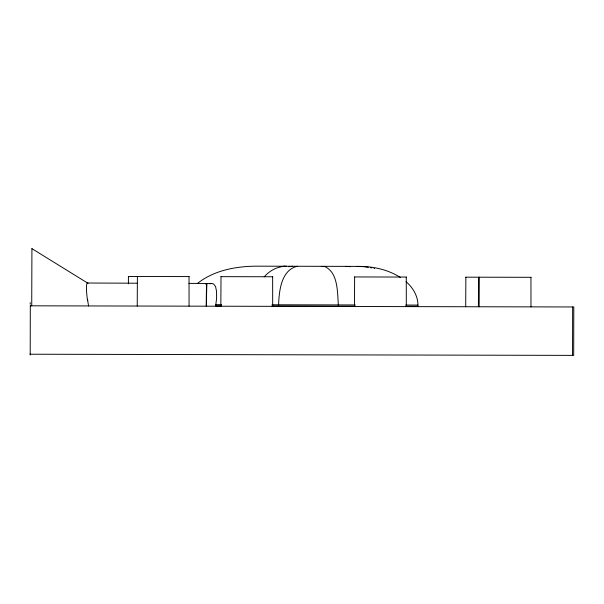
<?xml version="1.0" encoding="UTF-8"?>
<svg xmlns="http://www.w3.org/2000/svg" width="604" height="604" viewBox="0 0 604 604"><rect width="100%" height="100%" fill="white"/><g stroke="black" fill="none" stroke-linecap="round" stroke-linejoin="round"><path stroke-width="0.91" d="M30.2 355.107L30.2 353.823M30.2 304.167L30.2 302.672M338.421 306.137C337.394 293.325 338.519 271.74 324.069 266.319M405.76 306.281L417.923 306.303C418.421 296.911 413.196 287.731 406.062 281.728M572.539 355.378L572.645 306.968M31.725 305.82L31.921 248.621M128.395 283.85L128.433 276.458M137.229 306.047L137.387 276.481M220.845 306.22L221.004 276.655M354.473 306.507L354.631 276.942M465.707 306.741L465.865 277.176M478.398 306.772L478.557 277.206M479.146 306.772L479.304 277.206M205.458 284.144L205.519 283.45L206.84 283.472L206.319 306.19A16.21 0.483 -89.8 0 1 206.81 283.45M221.283 305.888L215.651 305.896L216.594 298.55L216.572 291.551L215.605 286.704L213.793 284.122L211.778 283.472L188.924 283.389M264.182 276.858C269.716 270.464 277.916 266.168 286.47 266.236M197.47 283.419C213.876 270.433 235.552 266.349 256.028 266.175L359.531 266.394C373.733 266.47 388.206 269.731 400.286 277.402M209.784 283.797L211.657 283.465M288.938 266.689L292.661 266.251M279.561 266.666L284.763 266.236M297.357 266.258C280.717 270.079 278.957 292.2 278.55 306.341M128.335 276.458L189.127 276.587M220.905 276.655L272.744 276.768M354.533 276.942L406.371 277.047M465.767 277.176L531.044 277.312M215.892 304.658L221.487 304.665M271.981 304.771L355.258 304.952M405.76 305.058L417.923 305.08M271.974 305.994L355.258 306.168M137.289 283.208L87.497 283.027A16.097 2.22 82.3 0 0 87.346 299.267M356.632 266.387L363.268 266.681M345.601 266.364L350.592 266.658M321.305 266.311L322.747 266.651M363.827 266.734L368.334 267.3M370.607 267.693L371.739 267.912M373.997 268.41L374.563 268.546M31.921 248.637L87.618 283.057A16.572 2.076 82.5 0 1 88.071 283.231M87.739 300.664L87.535 299.237M530.946 277.312L530.984 306.877M406.273 277.047L406.311 306.613M272.646 276.768L272.683 306.334M189.029 276.587L189.067 306.152M88.629 306.002A16.587 2.386 82.4 0 1 87.716 300.679M30.306 305.813L30.2 354.223L573.694 355.378L573.8 306.968L30.306 305.813"/></g></svg>
